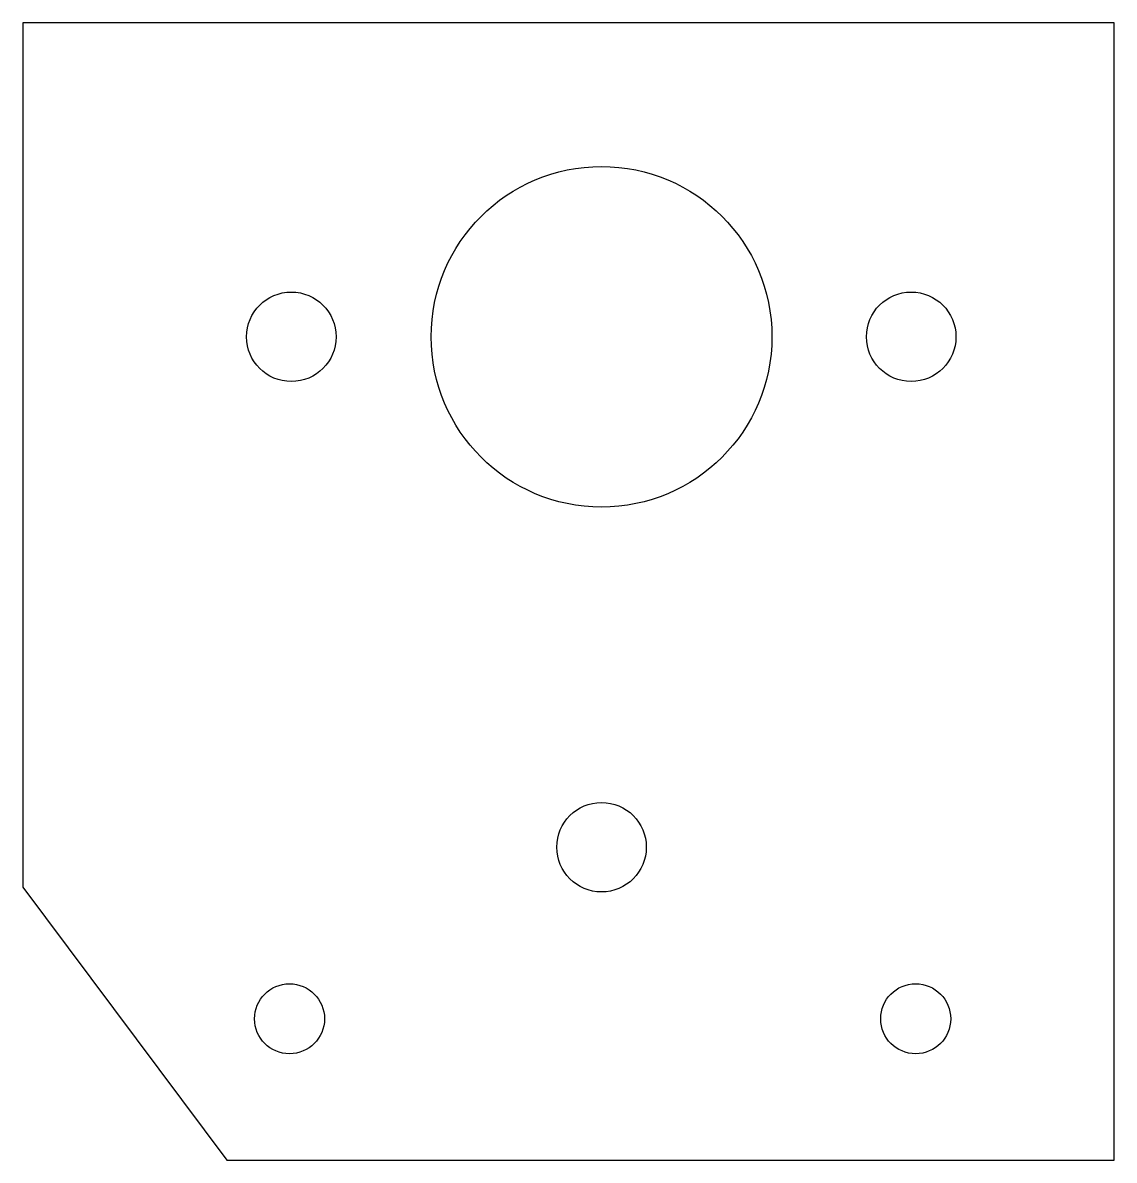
# Model space of a CAD drawing. Header units: millimetres. Extents: x 0 to 61, y 0 to 63.5.
import ezdxf

# ---------------------------------------------------------------- set-up
doc = ezdxf.new("R2010")
doc.units = ezdxf.units.MM
doc.layers.add('CAD', color=7, linetype='Continuous')

msp = doc.modelspace()

# ---------------------------------------------------------------- linework, layer by layer
at = {"layer": 'CAD', "linetype": 'Continuous'}
for p, q in [((60.96, 63.55), (0, 63.55)), ((0, 63.55), (0, 15.25)), ((60.96, 0), (60.96, 63.55)), ((0, 15.25), (11.39, 0)), ((11.39, 0), (60.96, 0))]:
    msp.add_line(p, q, dxfattribs=at)
for centre, radius in [((32.325, 46.005), 9.515), ((15, 46.005), 2.5), ((49.62, 46.005), 2.5), ((32.325, 17.49), 2.5), ((14.9, 7.905), 1.955), ((49.87, 7.905), 1.955)]:
    msp.add_circle(centre, radius, dxfattribs=at)

doc.saveas('drawing.dxf')
